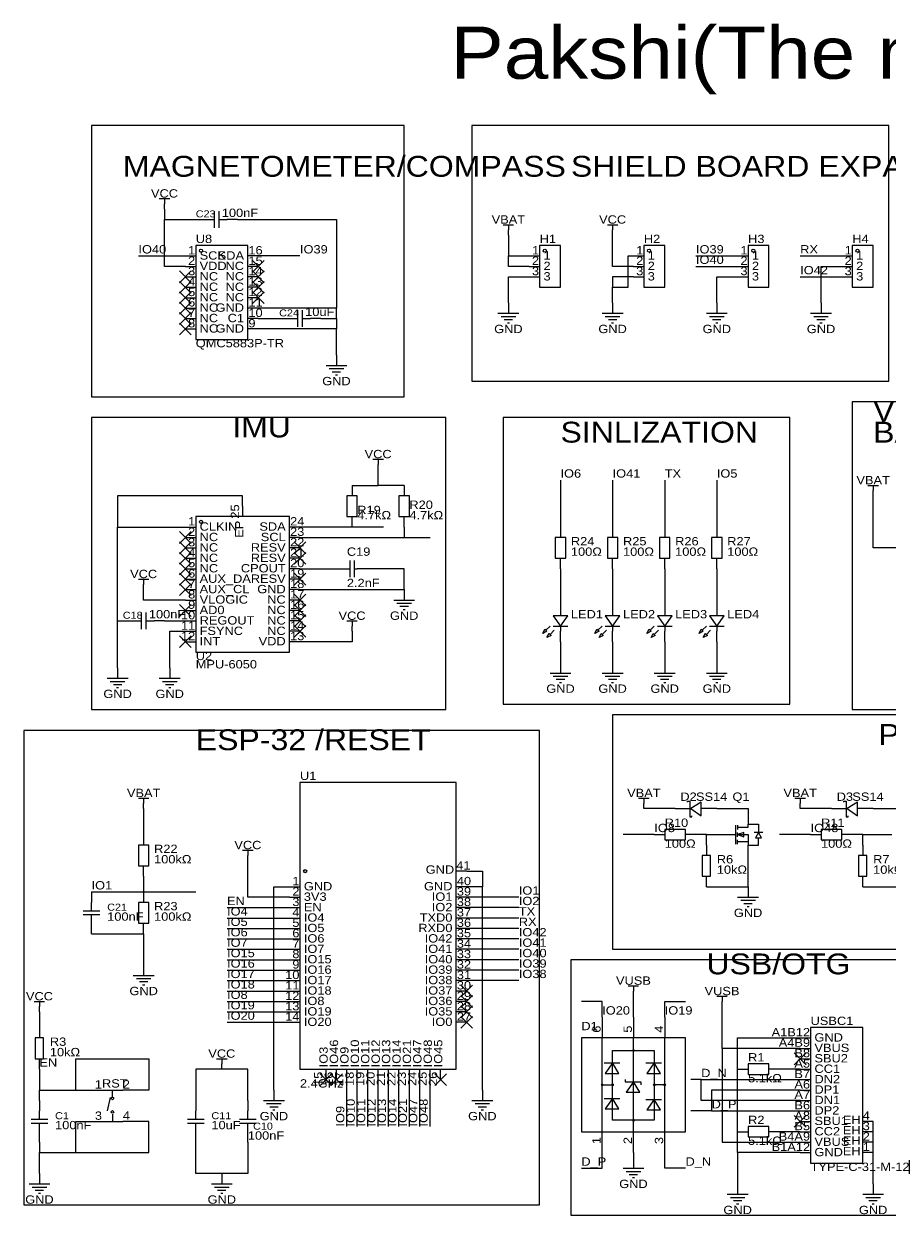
# Model space of a CAD drawing. Header units: millimetres. Extents: x 9 to 435, y 3 to 293.
# Drawn here: x 8.9 to 220.1, y 2.5 to 292.8 of the extents above; entities that cross this region are included whole.
import ezdxf
from ezdxf.enums import TextEntityAlignment as Align

# ---------------------------------------------------------------- set-up
doc = ezdxf.new("R2010")
doc.units = ezdxf.units.MM
doc.header["$MEASUREMENT"] = 0
doc.styles.get("Standard").update_dxf_attribs({"font": 'arial.ttf'})

msp = doc.modelspace()

# ---------------------------------------------------------------- linework, layer by layer
at = {"color": 1, "true_color": 0x000000}
for points in [[(25.4, 267.97), (25.4, 201.93), (101.6, 201.93), (101.6, 267.97)], [(118.11, 267.97), (118.11, 205.74), (219.71, 205.74), (219.71, 267.97)], [(210.82, 200.66), (210.82, 125.73), (300.99, 125.73), (300.99, 200.66)], [(25.4, 196.85), (25.4, 125.73), (111.76, 125.73), (111.76, 196.85)], [(125.73, 196.85), (125.73, 127), (195.58, 127), (195.58, 196.85)], [(152.4, 124.46), (152.4, 67.31), (313.69, 67.31), (313.69, 124.46)], [(8.89, 120.65), (8.89, 5.08), (134.62, 5.08), (134.62, 120.65)], [(142.24, 64.77), (142.24, 2.54), (224.79, 2.54), (224.79, 64.77)]]:
    msp.add_lwpolyline(points, close=True, dxfattribs=at)
at = {"color": 1, "true_color": 0xa00000}
for points in [[(41.91, 250.19), (44.45, 250.19)], [(43.18, 250.19), (43.18, 248.92)], [(55.37, 243.08), (55.37, 247.14)], [(56.39, 247.14), (56.39, 243.08)], [(53.34, 245.11), (55.37, 245.11)], [(56.39, 245.11), (58.42, 245.11)], [(125.73, 243.84), (128.27, 243.84)], [(127, 243.84), (127, 242.57)], [(151.13, 243.84), (153.67, 243.84)], [(152.4, 243.84), (152.4, 242.57)], [(73.66, 220.98), (75.69, 220.98)], [(75.69, 218.95), (75.69, 223.01)], [(76.71, 223.01), (76.71, 218.95)], [(76.71, 220.98), (78.74, 220.98)], [(124.46, 222.25), (129.54, 222.25)], [(125.22, 221.49), (128.78, 221.49)], [(125.98, 220.73), (128.02, 220.73)], [(149.86, 222.25), (154.94, 222.25)], [(150.62, 221.49), (154.18, 221.49)], [(151.38, 220.73), (153.42, 220.73)], [(175.26, 222.25), (180.34, 222.25)], [(176.02, 221.49), (179.58, 221.49)], [(176.78, 220.73), (178.82, 220.73)], [(200.66, 222.25), (205.74, 222.25)], [(201.42, 221.49), (204.98, 221.49)], [(202.18, 220.73), (204.22, 220.73)], [(126.75, 219.96), (127.25, 219.96)], [(152.15, 219.96), (152.65, 219.96)], [(177.55, 219.96), (178.05, 219.96)], [(202.95, 219.96), (203.45, 219.96)], [(82.55, 209.55), (87.63, 209.55)], [(83.31, 208.79), (86.87, 208.79)], [(84.07, 208.03), (86.11, 208.03)], [(84.84, 207.26), (85.34, 207.26)], [(93.98, 186.69), (96.52, 186.69)], [(95.25, 186.69), (95.25, 185.42)], [(214.63, 180.34), (217.17, 180.34)], [(215.9, 180.34), (215.9, 179.07)], [(87.63, 160.02), (88.39, 160.02)], [(88.39, 162.05), (88.39, 157.99)], [(89.41, 162.05), (89.41, 157.99)], [(89.41, 160.02), (90.17, 160.02)], [(36.83, 157.48), (39.37, 157.48)], [(38.1, 157.48), (38.1, 156.21)], [(99.06, 152.4), (104.14, 152.4)], [(99.82, 151.64), (103.38, 151.64)], [(37.59, 145.29), (37.59, 149.35)], [(38.61, 149.35), (38.61, 145.29)], [(100.58, 150.88), (102.62, 150.88)], [(101.35, 150.11), (101.85, 150.11)], [(139.7, 149.86), (139.7, 148.59)], [(152.4, 149.86), (152.4, 148.59)], [(165.1, 149.86), (165.1, 148.59)], [(177.8, 149.86), (177.8, 148.59)], [(35.56, 147.32), (37.59, 147.32)], [(38.61, 147.32), (40.64, 147.32)], [(87.63, 147.32), (90.17, 147.32)], [(88.9, 147.32), (88.9, 146.05)], [(137.16, 146.05), (136.14, 145.03)], [(137.92, 146.05), (141.48, 146.05)], [(139.7, 146.05), (139.7, 144.78)], [(149.86, 146.05), (148.84, 145.03)], [(150.62, 146.05), (154.18, 146.05)], [(152.4, 146.05), (152.4, 144.78)], [(162.56, 146.05), (161.54, 145.03)], [(163.32, 146.05), (166.88, 146.05)], [(165.1, 146.05), (165.1, 144.78)], [(175.26, 146.05), (174.24, 145.03)], [(176.02, 146.05), (179.58, 146.05)], [(177.8, 146.05), (177.8, 144.78)], [(138.18, 145.03), (137.16, 144.02)], [(150.88, 145.03), (149.86, 144.02)], [(163.58, 145.03), (162.56, 144.02)], [(176.28, 145.03), (175.26, 144.02)], [(137.16, 134.62), (142.24, 134.62)], [(137.92, 133.86), (141.48, 133.86)], [(149.86, 134.62), (154.94, 134.62)], [(150.62, 133.86), (154.18, 133.86)], [(162.56, 134.62), (167.64, 134.62)], [(163.32, 133.86), (166.88, 133.86)], [(175.26, 134.62), (180.34, 134.62)], [(176.02, 133.86), (179.58, 133.86)], [(29.21, 133.35), (34.29, 133.35)], [(29.97, 132.59), (33.53, 132.59)], [(30.73, 131.83), (32.77, 131.83)], [(31.5, 131.06), (32, 131.06)], [(41.91, 133.35), (46.99, 133.35)], [(42.67, 132.59), (46.23, 132.59)], [(43.43, 131.83), (45.47, 131.83)], [(44.2, 131.06), (44.7, 131.06)], [(138.68, 133.1), (140.72, 133.1)], [(139.45, 132.33), (139.95, 132.33)], [(151.38, 133.1), (153.42, 133.1)], [(152.15, 132.33), (152.65, 132.33)], [(164.08, 133.1), (166.12, 133.1)], [(164.85, 132.33), (165.35, 132.33)], [(176.78, 133.1), (178.82, 133.1)], [(177.55, 132.33), (178.05, 132.33)], [(36.83, 104.14), (39.37, 104.14)], [(38.1, 104.14), (38.1, 102.87)], [(158.75, 104.14), (161.29, 104.14)], [(160.02, 104.14), (160.02, 102.87)], [(170.69, 103.12), (170.69, 103.38), (171.2, 103.38), (171.2, 99.57), (171.7, 99.57), (171.7, 99.82)], [(196.85, 104.14), (199.39, 104.14)], [(198.12, 104.14), (198.12, 102.87)], [(208.79, 103.12), (208.79, 103.38), (209.3, 103.38), (209.3, 99.57), (209.8, 99.57), (209.8, 99.82)], [(182.37, 97.54), (182.37, 92.96)], [(182.88, 97.03), (185.42, 97.03), (185.42, 97.79), (187.96, 97.79), (187.96, 95.76)], [(182.88, 97.54), (182.88, 96.52)], [(180.34, 95.25), (182.37, 95.25)], [(182.88, 94.74), (182.88, 95.76)], [(182.88, 95.25), (185.42, 95.25), (185.42, 92.71), (187.96, 92.71), (187.96, 94.49)], [(182.88, 92.96), (182.88, 93.98)], [(185.42, 93.47), (182.88, 93.47)], [(188.98, 95.76), (188.47, 95.76), (187.45, 95.76), (186.94, 95.76)], [(218.44, 95.25), (220.47, 95.25)], [(62.23, 91.44), (64.77, 91.44)], [(63.5, 91.44), (63.5, 90.17)], [(25.4, 76.71), (25.4, 78.74)], [(182.88, 80.01), (187.96, 80.01)], [(183.64, 79.25), (187.2, 79.25)], [(184.4, 78.49), (186.44, 78.49)], [(23.37, 76.71), (27.43, 76.71)], [(27.43, 75.69), (23.37, 75.69)], [(25.4, 73.66), (25.4, 75.69)], [(185.17, 77.72), (185.67, 77.72)], [(35.56, 60.96), (40.64, 60.96)], [(36.32, 60.2), (39.88, 60.2)], [(37.08, 59.44), (39.12, 59.44)], [(37.85, 58.67), (38.35, 58.67)], [(156.21, 58.42), (158.75, 58.42)], [(157.48, 58.42), (157.48, 57.15)], [(177.8, 55.88), (180.34, 55.88)], [(179.07, 55.88), (179.07, 54.61)], [(11.43, 54.61), (13.97, 54.61)], [(12.7, 54.61), (12.7, 53.34)], [(149.86, 22.86), (149.86, 45.72)], [(157.48, 22.86), (157.48, 45.72)], [(165.1, 22.86), (165.1, 45.72)], [(55.88, 40.64), (58.42, 40.64)], [(57.15, 40.64), (57.15, 39.37)], [(150.37, 39.62), (154.18, 39.62)], [(160.53, 39.62), (164.34, 39.62)], [(155.45, 35.56), (155.45, 35.05), (159.26, 35.05), (159.26, 34.29)], [(27.94, 33.02), (33.02, 33.02)], [(30.48, 31.24), (30.48, 33.02)], [(149.86, 34.29), (152.4, 34.29)], [(165.1, 34.29), (162.56, 34.29)], [(29.97, 31.24), (29.21, 27.94)], [(67.31, 30.48), (72.39, 30.48)], [(68.07, 29.72), (71.63, 29.72)], [(118.11, 30.48), (123.19, 30.48)], [(118.87, 29.72), (122.43, 29.72)], [(150.37, 30.99), (154.18, 30.99)], [(160.53, 30.73), (164.34, 30.73)], [(12.7, 25.91), (12.7, 27.94)], [(30.48, 27.18), (30.48, 25.4)], [(50.8, 25.91), (50.8, 27.94)], [(63.5, 25.91), (63.5, 27.94)], [(68.83, 28.96), (70.87, 28.96)], [(69.6, 28.19), (70.1, 28.19)], [(119.63, 28.96), (121.67, 28.96)], [(120.4, 28.19), (120.9, 28.19)], [(10.67, 25.91), (14.73, 25.91)], [(14.73, 24.89), (10.67, 24.89)], [(12.7, 22.86), (12.7, 24.89)], [(27.94, 25.4), (33.02, 25.4)], [(48.77, 25.91), (52.83, 25.91)], [(52.83, 24.89), (48.77, 24.89)], [(50.8, 22.86), (50.8, 24.89)], [(61.47, 25.91), (65.53, 25.91)], [(65.53, 24.89), (61.47, 24.89)], [(63.5, 22.86), (63.5, 24.89)], [(154.94, 13.97), (160.02, 13.97)], [(155.7, 13.21), (159.26, 13.21)], [(156.46, 12.45), (158.5, 12.45)], [(157.23, 11.68), (157.73, 11.68)], [(10.16, 10.16), (15.24, 10.16)], [(10.92, 9.4), (14.48, 9.4)], [(54.61, 10.16), (59.69, 10.16)], [(55.37, 9.4), (58.93, 9.4)], [(11.68, 8.64), (13.72, 8.64)], [(12.45, 7.87), (12.95, 7.87)], [(56.13, 8.64), (58.17, 8.64)], [(56.9, 7.87), (57.4, 7.87)], [(180.34, 7.62), (185.42, 7.62)], [(181.1, 6.86), (184.66, 6.86)], [(181.86, 6.1), (183.9, 6.1)], [(213.36, 7.62), (218.44, 7.62)], [(214.12, 6.86), (217.68, 6.86)], [(214.88, 6.1), (216.92, 6.1)], [(182.63, 5.33), (183.13, 5.33)], [(215.65, 5.33), (216.15, 5.33)]]:
    msp.add_lwpolyline(points, dxfattribs=at)
at = {"color": 1, "true_color": 0x880000}
for points in [[(43.18, 247.65), (43.18, 248.92)], [(50.8, 245.11), (53.34, 245.11)], [(60.96, 245.11), (58.42, 245.11)], [(127, 241.3), (127, 242.57)], [(152.4, 241.3), (152.4, 242.57)], [(48.26, 236.22), (50.8, 236.22)], [(66.04, 236.22), (63.5, 236.22)], [(132.08, 236.22), (134.62, 236.22)], [(157.48, 236.22), (160.02, 236.22)], [(182.88, 236.22), (185.42, 236.22)], [(208.28, 236.22), (210.82, 236.22)], [(48.26, 233.68), (50.8, 233.68)], [(66.04, 233.68), (63.5, 233.68)], [(132.08, 233.68), (134.62, 233.68)], [(157.48, 233.68), (160.02, 233.68)], [(182.88, 233.68), (185.42, 233.68)], [(208.28, 233.68), (210.82, 233.68)], [(48.26, 231.14), (50.8, 231.14)], [(66.04, 231.14), (63.5, 231.14)], [(132.08, 231.14), (134.62, 231.14)], [(157.48, 231.14), (160.02, 231.14)], [(182.88, 231.14), (185.42, 231.14)], [(208.28, 231.14), (210.82, 231.14)], [(48.26, 228.6), (50.8, 228.6)], [(66.04, 228.6), (63.5, 228.6)], [(48.26, 226.06), (50.8, 226.06)], [(48.26, 223.52), (50.8, 223.52)], [(66.04, 226.06), (63.5, 226.06)], [(66.04, 223.52), (63.5, 223.52)], [(127, 224.79), (127, 222.25)], [(152.4, 224.79), (152.4, 222.25)], [(177.8, 224.79), (177.8, 222.25)], [(203.2, 224.79), (203.2, 222.25)], [(48.26, 220.98), (50.8, 220.98)], [(66.04, 220.98), (63.5, 220.98)], [(71.12, 220.98), (73.66, 220.98)], [(81.28, 220.98), (78.74, 220.98)], [(48.26, 218.44), (50.8, 218.44)], [(66.04, 218.44), (63.5, 218.44)], [(85.09, 212.09), (85.09, 209.55)], [(95.25, 184.15), (95.25, 185.42)], [(88.9, 180.34), (88.9, 177.8)], [(101.6, 180.34), (101.6, 177.8)], [(215.9, 177.8), (215.9, 179.07)], [(62.23, 175.26), (62.23, 172.72)], [(88.9, 170.18), (88.9, 172.72)], [(101.6, 170.18), (101.6, 172.72)], [(48.26, 170.18), (50.8, 170.18)], [(76.2, 170.18), (73.66, 170.18)], [(139.7, 170.18), (139.7, 167.64)], [(152.4, 170.18), (152.4, 167.64)], [(165.1, 170.18), (165.1, 167.64)], [(177.8, 170.18), (177.8, 167.64)], [(48.26, 167.64), (50.8, 167.64)], [(76.2, 167.64), (73.66, 167.64)], [(48.26, 165.1), (50.8, 165.1)], [(48.26, 162.56), (50.8, 162.56)], [(76.2, 165.1), (73.66, 165.1)], [(76.2, 162.56), (73.66, 162.56)], [(139.7, 160.02), (139.7, 162.56)], [(152.4, 160.02), (152.4, 162.56)], [(165.1, 160.02), (165.1, 162.56)], [(177.8, 160.02), (177.8, 162.56)], [(48.26, 160.02), (50.8, 160.02)], [(76.2, 160.02), (73.66, 160.02)], [(85.09, 160.02), (87.63, 160.02)], [(92.71, 160.02), (90.17, 160.02)], [(48.26, 157.48), (50.8, 157.48)], [(76.2, 157.48), (73.66, 157.48)], [(38.1, 154.94), (38.1, 156.21)], [(48.26, 154.94), (50.8, 154.94)], [(76.2, 154.94), (73.66, 154.94)], [(101.6, 154.94), (101.6, 152.4)], [(48.26, 152.4), (50.8, 152.4)], [(76.2, 152.4), (73.66, 152.4)], [(139.7, 152.4), (139.7, 149.86)], [(152.4, 152.4), (152.4, 149.86)], [(165.1, 152.4), (165.1, 149.86)], [(177.8, 152.4), (177.8, 149.86)], [(48.26, 149.86), (50.8, 149.86)], [(76.2, 149.86), (73.66, 149.86)], [(33.02, 147.32), (35.56, 147.32)], [(43.18, 147.32), (40.64, 147.32)], [(48.26, 147.32), (50.8, 147.32)], [(76.2, 147.32), (73.66, 147.32)], [(88.9, 144.78), (88.9, 146.05)], [(48.26, 144.78), (50.8, 144.78)], [(48.26, 142.24), (50.8, 142.24)], [(76.2, 144.78), (73.66, 144.78)], [(76.2, 142.24), (73.66, 142.24)], [(139.7, 142.24), (139.7, 144.78)], [(152.4, 142.24), (152.4, 144.78)], [(165.1, 142.24), (165.1, 144.78)], [(177.8, 142.24), (177.8, 144.78)], [(139.7, 137.16), (139.7, 134.62)], [(152.4, 137.16), (152.4, 134.62)], [(165.1, 137.16), (165.1, 134.62)], [(177.8, 137.16), (177.8, 134.62)], [(31.75, 135.89), (31.75, 133.35)], [(44.45, 135.89), (44.45, 133.35)], [(38.1, 101.6), (38.1, 102.87)], [(160.02, 101.6), (160.02, 102.87)], [(167.64, 101.6), (171.45, 101.6)], [(177.8, 101.6), (173.99, 101.6)], [(198.12, 101.6), (198.12, 102.87)], [(205.74, 101.6), (209.55, 101.6)], [(215.9, 101.6), (212.09, 101.6)], [(185.42, 100.33), (185.42, 97.79)], [(38.1, 95.25), (38.1, 92.71)], [(162.56, 95.25), (165.1, 95.25)], [(172.72, 95.25), (170.18, 95.25)], [(177.8, 95.25), (180.34, 95.25)], [(200.66, 95.25), (203.2, 95.25)], [(210.82, 95.25), (208.28, 95.25)], [(215.9, 95.25), (218.44, 95.25)], [(63.5, 88.9), (63.5, 90.17)], [(175.26, 92.71), (175.26, 90.17)], [(185.42, 90.17), (185.42, 92.71)], [(213.36, 92.71), (213.36, 90.17)], [(38.1, 85.09), (38.1, 87.63)], [(116.84, 86.36), (114.3, 86.36)], [(175.26, 82.55), (175.26, 85.09)], [(213.36, 82.55), (213.36, 85.09)], [(25.4, 81.28), (25.4, 78.74)], [(38.1, 81.28), (38.1, 78.74)], [(73.66, 82.55), (76.2, 82.55)], [(116.84, 82.55), (114.3, 82.55)], [(185.42, 82.55), (185.42, 80.01)], [(73.66, 80.01), (76.2, 80.01)], [(116.84, 80.01), (114.3, 80.01)], [(73.66, 77.47), (76.2, 77.47)], [(116.84, 77.47), (114.3, 77.47)], [(25.4, 71.12), (25.4, 73.66)], [(38.1, 71.12), (38.1, 73.66)], [(73.66, 74.93), (76.2, 74.93)], [(116.84, 74.93), (114.3, 74.93)], [(73.66, 72.39), (76.2, 72.39)], [(73.66, 69.85), (76.2, 69.85)], [(116.84, 72.39), (114.3, 72.39)], [(116.84, 69.85), (114.3, 69.85)], [(73.66, 67.31), (76.2, 67.31)], [(116.84, 67.31), (114.3, 67.31)], [(73.66, 64.77), (76.2, 64.77)], [(116.84, 64.77), (114.3, 64.77)], [(38.1, 63.5), (38.1, 60.96)], [(73.66, 62.23), (76.2, 62.23)], [(116.84, 62.23), (114.3, 62.23)], [(73.66, 59.69), (76.2, 59.69)], [(116.84, 59.69), (114.3, 59.69)], [(73.66, 57.15), (76.2, 57.15)], [(116.84, 57.15), (114.3, 57.15)], [(157.48, 55.88), (157.48, 57.15)], [(12.7, 52.07), (12.7, 53.34)], [(73.66, 54.61), (76.2, 54.61)], [(116.84, 54.61), (114.3, 54.61)], [(179.07, 53.34), (179.07, 54.61)], [(73.66, 52.07), (76.2, 52.07)], [(73.66, 49.53), (76.2, 49.53)], [(116.84, 52.07), (114.3, 52.07)], [(116.84, 49.53), (114.3, 49.53)], [(149.86, 50.8), (149.86, 45.72)], [(157.48, 50.8), (157.48, 45.72)], [(165.1, 50.8), (165.1, 45.72)], [(12.7, 48.26), (12.7, 45.72)], [(198.12, 45.72), (200.66, 45.72)], [(12.7, 38.1), (12.7, 40.64)], [(198.12, 43.18), (200.66, 43.18)], [(198.12, 40.64), (200.66, 40.64)], [(57.15, 38.1), (57.15, 39.37)], [(82.55, 35.56), (82.55, 38.1)], [(85.09, 35.56), (85.09, 38.1)], [(87.63, 35.56), (87.63, 38.1)], [(90.17, 35.56), (90.17, 38.1)], [(92.71, 35.56), (92.71, 38.1)], [(95.25, 35.56), (95.25, 38.1)], [(97.79, 35.56), (97.79, 38.1)], [(100.33, 35.56), (100.33, 38.1)], [(102.87, 35.56), (102.87, 38.1)], [(105.41, 35.56), (105.41, 38.1)], [(107.95, 35.56), (107.95, 38.1)], [(110.49, 35.56), (110.49, 38.1)], [(182.88, 38.1), (185.42, 38.1)], [(193.04, 38.1), (190.5, 38.1)], [(198.12, 38.1), (200.66, 38.1)], [(198.12, 35.56), (200.66, 35.56)], [(25.4, 33.02), (27.94, 33.02)], [(35.56, 33.02), (33.02, 33.02)], [(69.85, 33.02), (69.85, 30.48)], [(120.65, 33.02), (120.65, 30.48)], [(198.12, 33.02), (200.66, 33.02)], [(12.7, 30.48), (12.7, 27.94)], [(50.8, 30.48), (50.8, 27.94)], [(63.5, 30.48), (63.5, 27.94)], [(198.12, 30.48), (200.66, 30.48)], [(198.12, 27.94), (200.66, 27.94)], [(25.4, 25.4), (27.94, 25.4)], [(35.56, 25.4), (33.02, 25.4)], [(198.12, 25.4), (200.66, 25.4)], [(215.9, 25.4), (213.36, 25.4)], [(12.7, 20.32), (12.7, 22.86)], [(50.8, 20.32), (50.8, 22.86)], [(63.5, 20.32), (63.5, 22.86)], [(149.86, 17.78), (149.86, 22.86)], [(157.48, 17.78), (157.48, 22.86)], [(165.1, 17.78), (165.1, 22.86)], [(182.88, 22.86), (185.42, 22.86)], [(193.04, 22.86), (190.5, 22.86)], [(198.12, 22.86), (200.66, 22.86)], [(198.12, 20.32), (200.66, 20.32)], [(215.9, 22.86), (213.36, 22.86)], [(215.9, 20.32), (213.36, 20.32)], [(198.12, 17.78), (200.66, 17.78)], [(215.9, 17.78), (213.36, 17.78)], [(157.48, 16.51), (157.48, 13.97)], [(12.7, 12.7), (12.7, 10.16)], [(57.15, 12.7), (57.15, 10.16)], [(182.88, 10.16), (182.88, 7.62)], [(215.9, 10.16), (215.9, 7.62)]]:
    msp.add_lwpolyline(points, dxfattribs=at)
at = {"color": 1, "true_color": 0x008800}
for points in [[(43.18, 247.65), (43.18, 245.11)], [(48.26, 233.68), (43.18, 233.68), (43.18, 245.11), (50.8, 245.11)], [(60.96, 245.11), (85.09, 245.11), (85.09, 223.52)], [(127, 241.3), (127, 236.22)], [(157.48, 233.68), (152.4, 233.68), (152.4, 241.3)], [(36.83, 236.22), (48.26, 236.22)], [(76.2, 236.22), (66.04, 236.22)], [(132.08, 233.68), (127, 233.68), (127, 236.22), (132.08, 236.22)], [(152.4, 224.79), (152.4, 228.6), (156.21, 228.6), (156.21, 236.22), (157.48, 236.22)], [(172.72, 236.22), (182.88, 236.22)], [(198.12, 236.22), (208.28, 236.22)], [(172.72, 233.68), (182.88, 233.68)], [(203.2, 224.79), (203.2, 233.68), (208.28, 233.68)], [(127, 224.79), (127, 231.14), (132.08, 231.14)], [(157.48, 231.14), (152.4, 231.14), (152.4, 228.6)], [(177.8, 224.79), (177.8, 231.14), (182.88, 231.14)], [(198.12, 231.14), (208.28, 231.14)], [(85.09, 220.98), (85.09, 223.52), (66.04, 223.52)], [(66.04, 220.98), (71.12, 220.98)], [(81.28, 220.98), (85.09, 220.98), (85.09, 218.44)], [(85.09, 212.09), (85.09, 218.44), (66.04, 218.44)], [(88.9, 180.34), (95.25, 180.34), (95.25, 184.15)], [(101.6, 180.34), (95.25, 180.34)], [(139.7, 181.61), (139.7, 170.18)], [(152.4, 181.61), (152.4, 170.18)], [(165.1, 181.61), (165.1, 170.18)], [(177.8, 181.61), (177.8, 170.18)], [(62.23, 175.26), (62.23, 177.8), (31.75, 177.8), (31.75, 170.18)], [(223.52, 165.1), (215.9, 165.1), (215.9, 177.8)], [(31.75, 147.32), (31.75, 170.18), (48.26, 170.18)], [(96.52, 170.18), (88.9, 170.18), (76.2, 170.18)], [(101.6, 170.18), (101.6, 167.64), (107.95, 167.64)], [(76.2, 167.64), (101.6, 167.64)], [(76.2, 160.02), (85.09, 160.02)], [(76.2, 154.94), (101.6, 154.94), (101.6, 160.02), (92.71, 160.02)], [(139.7, 160.02), (139.7, 152.4)], [(152.4, 160.02), (152.4, 152.4)], [(165.1, 160.02), (165.1, 152.4)], [(177.8, 160.02), (177.8, 152.4)], [(48.26, 152.4), (38.1, 152.4), (38.1, 154.94)], [(31.75, 135.89), (31.75, 147.32), (33.02, 147.32)], [(43.18, 147.32), (48.26, 147.32)], [(44.45, 135.89), (44.45, 144.78), (48.26, 144.78)], [(88.9, 144.78), (88.9, 142.24), (76.2, 142.24)], [(139.7, 142.24), (139.7, 137.16)], [(152.4, 142.24), (152.4, 137.16)], [(165.1, 142.24), (165.1, 137.16)], [(177.8, 142.24), (177.8, 137.16)], [(38.1, 101.6), (38.1, 95.25)], [(167.64, 101.6), (160.02, 101.6)], [(177.8, 101.6), (185.42, 101.6), (185.42, 100.33)], [(205.74, 101.6), (198.12, 101.6)], [(215.9, 101.6), (223.52, 101.6), (223.52, 100.33)], [(162.56, 95.25), (154.94, 95.25)], [(175.26, 92.71), (175.26, 95.25), (172.72, 95.25)], [(175.26, 95.25), (177.8, 95.25)], [(200.66, 95.25), (193.04, 95.25)], [(213.36, 95.25), (210.82, 95.25)], [(213.36, 92.71), (213.36, 95.25), (215.9, 95.25)], [(175.26, 82.55), (185.42, 82.55), (185.42, 90.17)], [(213.36, 82.55), (223.52, 82.55), (223.52, 90.17)], [(73.66, 80.01), (63.5, 80.01), (63.5, 88.9)], [(38.1, 85.09), (38.1, 81.28)], [(116.84, 86.36), (120.65, 86.36), (120.65, 82.55)], [(25.4, 81.28), (38.1, 81.28), (50.8, 81.28)], [(69.85, 33.02), (69.85, 82.55), (73.66, 82.55)], [(120.65, 33.02), (120.65, 82.55), (116.84, 82.55)], [(129.54, 80.01), (116.84, 80.01)], [(58.42, 77.47), (73.66, 77.47)], [(129.54, 77.47), (116.84, 77.47)], [(58.42, 74.93), (73.66, 74.93)], [(129.54, 74.93), (116.84, 74.93)], [(25.4, 71.12), (38.1, 71.12), (38.1, 63.5)], [(58.42, 72.39), (73.66, 72.39)], [(58.42, 69.85), (73.66, 69.85)], [(129.54, 72.39), (116.84, 72.39)], [(129.54, 69.85), (116.84, 69.85)], [(58.42, 67.31), (73.66, 67.31)], [(129.54, 67.31), (116.84, 67.31)], [(58.42, 64.77), (73.66, 64.77)], [(129.54, 64.77), (116.84, 64.77)], [(58.42, 62.23), (73.66, 62.23)], [(129.54, 62.23), (116.84, 62.23)], [(58.42, 59.69), (73.66, 59.69)], [(129.54, 59.69), (116.84, 59.69)], [(58.42, 57.15), (73.66, 57.15)], [(157.48, 50.8), (157.48, 55.88)], [(58.42, 54.61), (73.66, 54.61)], [(149.86, 50.8), (149.86, 54.61), (144.78, 54.61)], [(165.1, 50.8), (165.1, 54.61), (170.18, 54.61)], [(179.07, 43.18), (179.07, 53.34)], [(12.7, 52.07), (12.7, 48.26)], [(58.42, 52.07), (73.66, 52.07)], [(58.42, 49.53), (73.66, 49.53)], [(182.88, 17.78), (182.88, 22.86), (182.88, 38.1), (182.88, 45.72), (198.12, 45.72)], [(12.7, 38.1), (12.7, 33.02), (21.59, 33.02), (21.59, 40.64), (39.37, 40.64), (39.37, 33.02), (35.56, 33.02)], [(198.12, 43.18), (179.07, 43.18), (179.07, 20.32), (198.12, 20.32)], [(63.5, 30.48), (63.5, 38.1), (57.15, 38.1), (50.8, 38.1), (50.8, 30.48)], [(198.12, 38.1), (193.04, 38.1)], [(87.63, 24.13), (87.63, 35.56)], [(90.17, 24.13), (90.17, 35.56)], [(92.71, 24.13), (92.71, 35.56)], [(95.25, 24.13), (95.25, 35.56)], [(97.79, 24.13), (97.79, 35.56)], [(100.33, 24.13), (100.33, 35.56)], [(102.87, 24.13), (102.87, 35.56)], [(105.41, 24.13), (105.41, 35.56)], [(107.95, 24.13), (107.95, 35.56)], [(173.99, 35.56), (171.45, 35.56)], [(198.12, 30.48), (173.99, 30.48), (173.99, 35.56), (198.12, 35.56)], [(12.7, 30.48), (12.7, 33.02)], [(21.59, 33.02), (25.4, 33.02)], [(198.12, 33.02), (176.53, 33.02), (176.53, 27.94), (198.12, 27.94)], [(176.53, 27.94), (171.45, 27.94)], [(12.7, 20.32), (12.7, 17.78), (21.59, 17.78), (39.37, 17.78), (39.37, 25.4), (35.56, 25.4)], [(21.59, 17.78), (21.59, 25.4), (25.4, 25.4)], [(215.9, 10.16), (215.9, 17.78), (215.9, 20.32), (215.9, 22.86), (215.9, 25.4)], [(63.5, 20.32), (63.5, 12.7), (57.15, 12.7), (50.8, 12.7), (50.8, 20.32)], [(198.12, 22.86), (193.04, 22.86)], [(12.7, 12.7), (12.7, 17.78)], [(144.78, 13.97), (149.86, 13.97), (149.86, 17.78)], [(157.48, 17.78), (157.48, 16.51)], [(170.18, 13.97), (165.1, 13.97), (165.1, 17.78)], [(198.12, 17.78), (182.88, 17.78), (182.88, 10.16)]]:
    msp.add_lwpolyline(points, dxfattribs=at)
at = {"color": 1, "true_color": 0xa00000}
for points in [[(50.8, 238.76), (50.8, 215.9), (63.5, 215.9), (63.5, 238.76)], [(134.62, 238.76), (134.62, 228.6), (139.7, 228.6), (139.7, 238.76)], [(160.02, 238.76), (160.02, 228.6), (165.1, 228.6), (165.1, 238.76)], [(185.42, 238.76), (185.42, 228.6), (190.5, 228.6), (190.5, 238.76)], [(210.82, 238.76), (210.82, 228.6), (215.9, 228.6), (215.9, 238.76)], [(87.63, 172.72), (90.17, 172.72), (90.17, 177.8), (87.63, 177.8)], [(100.33, 172.72), (102.87, 172.72), (102.87, 177.8), (100.33, 177.8)], [(50.8, 172.72), (50.8, 139.7), (73.66, 139.7), (73.66, 172.72)], [(138.43, 162.56), (140.97, 162.56), (140.97, 167.64), (138.43, 167.64)], [(151.13, 162.56), (153.67, 162.56), (153.67, 167.64), (151.13, 167.64)], [(163.83, 162.56), (166.37, 162.56), (166.37, 167.64), (163.83, 167.64)], [(176.53, 162.56), (179.07, 162.56), (179.07, 167.64), (176.53, 167.64)], [(137.92, 148.59), (139.7, 146.05), (141.48, 148.59)], [(150.62, 148.59), (152.4, 146.05), (154.18, 148.59)], [(163.32, 148.59), (165.1, 146.05), (166.88, 148.59)], [(176.02, 148.59), (177.8, 146.05), (179.58, 148.59)], [(135.38, 144.27), (135.89, 145.29), (136.4, 144.78)], [(148.08, 144.27), (148.59, 145.29), (149.1, 144.78)], [(160.78, 144.27), (161.29, 145.29), (161.8, 144.78)], [(173.48, 144.27), (173.99, 145.29), (174.5, 144.78)], [(136.4, 143.26), (136.91, 144.27), (137.41, 143.76)], [(149.1, 143.26), (149.61, 144.27), (150.11, 143.76)], [(161.8, 143.26), (162.31, 144.27), (162.81, 143.76)], [(174.5, 143.26), (175.01, 144.27), (175.51, 143.76)], [(76.2, 107.95), (76.2, 38.1), (114.3, 38.1), (114.3, 107.95)], [(173.99, 103.12), (171.45, 101.6), (173.99, 99.82)], [(212.09, 103.12), (209.55, 101.6), (212.09, 99.82)], [(165.1, 96.52), (165.1, 93.98), (170.18, 93.98), (170.18, 96.52)], [(203.2, 96.52), (203.2, 93.98), (208.28, 93.98), (208.28, 96.52)], [(182.88, 95.25), (184.4, 94.74), (184.4, 95.76)], [(187.96, 95.76), (187.2, 94.49), (188.72, 94.49)], [(36.83, 87.63), (39.37, 87.63), (39.37, 92.71), (36.83, 92.71)], [(174.24, 85.09), (176.28, 85.09), (176.28, 90.17), (174.24, 90.17)], [(212.34, 85.09), (214.38, 85.09), (214.38, 90.17), (212.34, 90.17)], [(36.83, 73.66), (39.37, 73.66), (39.37, 78.74), (36.83, 78.74)], [(200.66, 48.26), (200.66, 15.24), (213.36, 15.24), (213.36, 48.26)], [(11.68, 40.64), (13.72, 40.64), (13.72, 45.72), (11.68, 45.72)], [(144.78, 22.86), (170.18, 22.86), (170.18, 45.72), (144.78, 45.72)], [(157.48, 25.65), (152.4, 25.65), (152.4, 42.67), (162.56, 42.67), (162.56, 25.65)], [(153.92, 37.08), (152.4, 39.62), (150.62, 37.08)], [(164.08, 37.08), (162.56, 39.62), (160.78, 37.08)], [(185.42, 39.37), (185.42, 36.83), (190.5, 36.83), (190.5, 39.37)], [(159, 32.51), (157.48, 35.05), (155.7, 32.51)], [(153.92, 28.45), (152.4, 30.99), (150.62, 28.45)], [(164.08, 28.19), (162.56, 30.73), (160.78, 28.19)], [(185.42, 24.13), (185.42, 21.59), (190.5, 21.59), (190.5, 24.13)]]:
    msp.add_lwpolyline(points, close=True, dxfattribs=at)
at = {"color": 1, "true_color": 0x33cc33}
for points in [[(67.48, 235.12), (64.6, 232.24)], [(64.6, 235.12), (67.48, 232.24)], [(49.7, 232.58), (46.82, 229.7)], [(46.82, 232.58), (49.7, 229.7)], [(67.48, 232.58), (64.6, 229.7)], [(64.6, 232.58), (67.48, 229.7)], [(49.7, 230.04), (46.82, 227.16)], [(46.82, 230.04), (49.7, 227.16)], [(67.48, 230.04), (64.6, 227.16)], [(64.6, 230.04), (67.48, 227.16)], [(49.7, 227.5), (46.82, 224.62)], [(46.82, 227.5), (49.7, 224.62)], [(67.48, 227.5), (64.6, 224.62)], [(64.6, 227.5), (67.48, 224.62)], [(49.7, 224.96), (46.82, 222.08)], [(46.82, 224.96), (49.7, 222.08)], [(49.7, 222.42), (46.82, 219.54)], [(46.82, 222.42), (49.7, 219.54)], [(49.7, 219.88), (46.82, 217)], [(46.82, 219.88), (49.7, 217)], [(49.7, 169.08), (46.82, 166.2)], [(46.82, 169.08), (49.7, 166.2)], [(49.7, 166.54), (46.82, 163.66)], [(46.82, 166.54), (49.7, 163.66)], [(77.64, 166.54), (74.76, 163.66)], [(74.76, 166.54), (77.64, 163.66)], [(49.7, 164), (46.82, 161.12)], [(46.82, 164), (49.7, 161.12)], [(77.64, 164), (74.76, 161.12)], [(74.76, 164), (77.64, 161.12)], [(49.7, 161.46), (46.82, 158.58)], [(46.82, 161.46), (49.7, 158.58)], [(49.7, 158.92), (46.82, 156.04)], [(46.82, 158.92), (49.7, 156.04)], [(77.64, 158.92), (74.76, 156.04)], [(74.76, 158.92), (77.64, 156.04)], [(49.7, 156.38), (46.82, 153.5)], [(46.82, 156.38), (49.7, 153.5)], [(77.64, 153.84), (74.76, 150.96)], [(74.76, 153.84), (77.64, 150.96)], [(49.7, 151.3), (46.82, 148.42)], [(46.82, 151.3), (49.7, 148.42)], [(77.64, 151.3), (74.76, 148.42)], [(74.76, 151.3), (77.64, 148.42)], [(77.64, 148.76), (74.76, 145.88)], [(74.76, 148.76), (77.64, 145.88)], [(77.64, 146.22), (74.76, 143.34)], [(74.76, 146.22), (77.64, 143.34)], [(49.7, 143.68), (46.82, 140.8)], [(46.82, 143.68), (49.7, 140.8)], [(118.28, 58.59), (115.4, 55.71)], [(115.4, 58.59), (118.28, 55.71)], [(118.28, 56.05), (115.4, 53.17)], [(115.4, 56.05), (118.28, 53.17)], [(118.28, 53.51), (115.4, 50.63)], [(115.4, 53.51), (118.28, 50.63)], [(118.28, 50.97), (115.4, 48.09)], [(115.4, 50.97), (118.28, 48.09)], [(199.56, 42.08), (196.68, 39.2)], [(196.68, 42.08), (199.56, 39.2)], [(83.99, 37), (81.11, 34.12)], [(81.11, 37), (83.99, 34.12)], [(86.53, 37), (83.65, 34.12)], [(83.65, 37), (86.53, 34.12)], [(111.93, 37), (109.05, 34.12)], [(109.05, 37), (111.93, 34.12)], [(199.56, 26.84), (196.68, 23.96)], [(196.68, 26.84), (199.56, 23.96)]]:
    msp.add_lwpolyline(points, dxfattribs=at)
at = {"color": 1, "lineweight": 0, "true_color": 0xa00000}
for centre in [(157.48, 42.67), (149.86, 34.29), (152.4, 34.29), (162.56, 34.29), (165.1, 34.29), (157.48, 25.65)]:
    msp.add_circle(centre, 0.254, dxfattribs=at)
at = {"true_color": 0xa00000}
for centre, major_axis in [((52.07, 237.49), (0.381, 0)), ((135.89, 237.49), (0.381, 0)), ((161.29, 237.49), (0.381, 0)), ((186.69, 237.49), (0.381, 0)), ((212.09, 237.49), (0.381, 0)), ((52.07, 171.45), (0.381, 0)), ((77.47, 86.36), (0.381, 0)), ((30.48, 30.99), (0.318, 0)), ((30.48, 27.69), (0.318, 0))]:
    msp.add_ellipse(centre, major_axis=major_axis, ratio=1, dxfattribs=at)

# ---------------------------------------------------------------- texts
at = {"color": 1, "true_color": 0x000000, "width": 1.1}
msp.add_text('Pakshi(The mini dron)', height=12.7, dxfattribs=at).set_placement((208.28, 292.1), align=Align.TOP_CENTER)
for s, height, p in [('MAGNETOMETER/COMPASS', 5.08, (33.02, 254)), ('SHIELD BOARD EXPANSION', 5.08, (142.24, 254)), ('16', 2.032, (63.63, 235.99)), ('SCK', 2.032, (51.74, 234.72)), ('15', 2.032, (63.63, 233.45)), ('1', 2.03, (135.56, 234.72)), ('1', 2.03, (160.96, 234.72)), ('1', 2.03, (186.36, 234.72)), ('1', 2.03, (211.76, 234.72)), ('VDD', 2.032, (51.74, 232.18)), ('NC', 2.032, (51.74, 229.64)), ('14', 2.032, (63.63, 230.91)), ('3', 2.03, (135.56, 229.64)), ('2', 2.03, (135.56, 232.18)), ('3', 2.03, (160.96, 229.64)), ('2', 2.03, (160.96, 232.18)), ('3', 2.03, (186.36, 229.64)), ('2', 2.03, (186.36, 232.18)), ('3', 2.03, (211.76, 229.64)), ('2', 2.03, (211.76, 232.18)), ('NC', 2.032, (51.74, 227.1)), ('13', 2.032, (63.63, 228.37)), ('NC', 2.032, (51.74, 224.56)), ('12', 2.032, (63.63, 225.83)), ('NC', 2.032, (51.74, 222.02)), ('11', 2.032, (63.63, 223.29)), ('NC', 2.032, (51.74, 219.48)), ('9', 2.03, (63.63, 218.21)), ('10', 2.032, (63.63, 220.75)), ('NC', 2.032, (51.74, 216.94)), ('VOLTAGE SOURCE SELECTION +', 5.08, (215.9, 194.31)), ('IMU', 5.08, (59.69, 190.5)), ('SINLIZATION', 5.08, (139.7, 189.23)), ('BATTERY INVERSION PROTECTION', 5.08, (215.9, 189.23)), ('CLKIN', 2.032, (51.74, 168.68)), ('24', 2.032, (73.79, 169.95)), ('NC', 2.032, (51.74, 166.14)), ('23', 2.032, (73.79, 167.41)), ('NC', 2.032, (51.74, 163.6)), ('22', 2.032, (73.79, 164.87)), ('NC', 2.032, (51.74, 161.06)), ('21', 2.032, (73.79, 162.33)), ('NC', 2.032, (51.74, 158.52)), ('20', 2.032, (73.79, 159.79)), ('19', 2.032, (73.79, 157.25)), ('AUX_DA', 2.032, (51.74, 155.98)), ('18', 2.032, (73.79, 154.71)), ('AUX_CL', 2.032, (51.74, 153.44)), ('17', 2.032, (73.79, 152.17)), ('VLOGIC', 2.032, (51.74, 150.9)), ('AD0', 2.032, (51.74, 148.36)), ('16', 2.032, (73.79, 149.63)), ('REGOUT', 2.032, (51.74, 145.82)), ('15', 2.032, (73.79, 147.09)), ('FSYNC', 2.032, (51.74, 143.28)), ('14', 2.032, (73.79, 144.55)), ('INT', 2.032, (51.74, 140.74)), ('13', 2.032, (73.79, 142.01)), ('PWM', 5.08, (217.17, 115.57)), ('ESP-32 /RESET', 5.08, (50.8, 114.3)), ('41', 2.032, (114.3, 86.13)), ('40', 2.032, (114.43, 82.32)), ('GND', 2.032, (77.14, 81.05)), ('39', 2.032, (114.43, 79.78)), ('3V3', 2.032, (77.14, 78.51)), ('EN', 2.032, (77.14, 75.97)), ('38', 2.032, (114.43, 77.24)), ('IO4', 2.032, (77.14, 73.43)), ('37', 2.032, (114.43, 74.7)), ('IO5', 2.032, (77.14, 70.89)), ('36', 2.032, (114.43, 72.16)), ('IO6', 2.032, (77.14, 68.35)), ('35', 2.032, (114.43, 69.62)), ('34', 2.032, (114.43, 67.08)), ('IO7', 2.032, (77.14, 65.81)), ('33', 2.032, (114.43, 64.54)), ('IO15', 2.032, (77.14, 63.27)), ('32', 2.032, (114.43, 62)), ('USB/OTG', 5.08, (175.26, 59.69)), ('IO16', 2.032, (77.14, 60.73)), ('31', 2.032, (114.43, 59.46)), ('IO17', 2.032, (77.14, 58.19)), ('IO18', 2.032, (77.14, 55.65)), ('30', 2.032, (114.43, 56.92)), ('IO8', 2.032, (77.14, 53.11)), ('29', 2.032, (114.43, 54.38)), ('IO19', 2.032, (77.14, 50.57)), ('28', 2.032, (114.43, 51.84)), ('IO20', 2.032, (77.14, 48.03)), ('27', 2.032, (114.43, 49.3)), ('GND', 2.032, (201.6, 44.22)), ('VBUS', 2.032, (201.6, 41.68)), ('SBU2', 2.032, (201.6, 39.14)), ('CC1', 2.032, (201.6, 36.6)), ('2', 2.03, (33.02, 32.79)), ('DN2', 2.032, (201.6, 34.06)), ('DP1', 2.032, (201.6, 31.52)), ('DN1', 2.032, (201.6, 28.98)), ('DP2', 2.032, (201.6, 26.44)), ('4', 2.03, (33.02, 25.17)), ('SBU1', 2.032, (201.6, 23.9)), ('4', 2.03, (213.36, 25.17)), ('CC2', 2.032, (201.6, 21.36)), ('3', 2.03, (213.36, 22.63)), ('VBUS', 2.032, (201.6, 18.82)), ('2', 2.03, (213.36, 20.09)), ('GND', 2.032, (201.6, 16.28)), ('1', 2.03, (213.36, 17.55))]:
    msp.add_text(s, height=height, dxfattribs=at).set_placement(p, align=Align.BOTTOM_LEFT)
at = {"color": 1, "true_color": 0x000080, "width": 1.1}
for s, p in [('VCC', (43.18, 251.46)), ('VCC', (43.18, 251.46)), ('VBAT', (127, 245.11)), ('VBAT', (127, 245.11)), ('VCC', (152.4, 245.11)), ('VCC', (152.4, 245.11)), ('GND', (127, 218.44)), ('GND', (127, 218.44)), ('GND', (152.4, 218.44)), ('GND', (152.4, 218.44)), ('GND', (177.8, 218.44)), ('GND', (177.8, 218.44)), ('GND', (203.2, 218.44)), ('GND', (203.2, 218.44)), ('GND', (85.09, 205.74)), ('GND', (85.09, 205.74)), ('VCC', (95.25, 187.96)), ('VCC', (95.25, 187.96)), ('VBAT', (215.9, 181.61)), ('VBAT', (215.9, 181.61)), ('VCC', (38.1, 158.75)), ('VCC', (38.1, 158.75)), ('VCC', (88.9, 148.59)), ('VCC', (88.9, 148.59)), ('GND', (101.6, 148.59)), ('GND', (101.6, 148.59)), ('GND', (139.7, 130.81)), ('GND', (139.7, 130.81)), ('GND', (152.4, 130.81)), ('GND', (152.4, 130.81)), ('GND', (165.1, 130.81)), ('GND', (165.1, 130.81)), ('GND', (177.8, 130.81)), ('GND', (177.8, 130.81)), ('GND', (31.75, 129.54)), ('GND', (31.75, 129.54)), ('GND', (44.45, 129.54)), ('GND', (44.45, 129.54)), ('VBAT', (38.1, 105.41)), ('VBAT', (38.1, 105.41)), ('VBAT', (160.02, 105.41)), ('VBAT', (160.02, 105.41)), ('VBAT', (198.12, 105.41)), ('VBAT', (198.12, 105.41)), ('VCC', (63.5, 92.71)), ('VCC', (63.5, 92.71)), ('GND', (185.42, 76.2)), ('GND', (185.42, 76.2)), ('GND', (38.1, 57.15)), ('GND', (38.1, 57.15)), ('VUSB', (157.48, 59.69)), ('VUSB', (157.48, 59.69)), ('VUSB', (179.07, 57.15)), ('VUSB', (179.07, 57.15)), ('VCC', (12.7, 55.88)), ('VCC', (12.7, 55.88)), ('VCC', (57.15, 41.91)), ('VCC', (57.15, 41.91)), ('GND', (69.85, 26.67)), ('GND', (69.85, 26.67)), ('GND', (120.65, 26.67)), ('GND', (120.65, 26.67)), ('GND', (157.48, 10.16)), ('GND', (157.48, 10.16)), ('GND', (12.7, 6.35)), ('GND', (12.7, 6.35)), ('GND', (57.15, 6.35)), ('GND', (57.15, 6.35)), ('GND', (182.88, 3.81)), ('GND', (182.88, 3.81)), ('GND', (215.9, 3.81)), ('GND', (215.9, 3.81))]:
    msp.add_text(s, height=2.032, dxfattribs=at).set_placement(p, align=Align.MIDDLE_CENTER)
for s, height, p in [('C23', 1.714, (50.8, 245.11)), ('100nF', 2.032, (57.15, 245.11)), ('U8', 2.032, (50.8, 238.76)), ('H1', 2.032, (134.62, 238.76)), ('H2', 2.032, (160.02, 238.76)), ('H3', 2.032, (185.42, 238.76)), ('H4', 2.032, (210.82, 238.76)), ('10uF', 2.032, (77.47, 220.98)), ('C24', 1.714, (71.12, 220.98)), ('QMC5883P-TR', 2.032, (50.8, 213.36)), ('4.7kΩ', 2.032, (90.17, 171.45)), ('R19', 2.032, (90.17, 172.72)), ('4.7kΩ', 2.032, (102.87, 171.45)), ('R20', 2.032, (102.87, 173.99)), ('R24', 2.032, (142.24, 165.1)), ('R25', 2.032, (154.94, 165.1)), ('R26', 2.032, (167.64, 165.1)), ('R27', 2.032, (180.34, 165.1)), ('C19', 2.032, (87.63, 162.56)), ('100Ω', 2.032, (142.24, 162.56)), ('100Ω', 2.032, (154.94, 162.56)), ('100Ω', 2.032, (167.64, 162.56)), ('100Ω', 2.032, (180.34, 162.56)), ('2.2nF', 2.032, (87.63, 154.94)), ('C18', 1.714, (33.02, 147.32)), ('100nF', 2.032, (39.37, 147.32)), ('LED1', 2.032, (142.24, 147.32)), ('LED2', 2.032, (154.94, 147.32)), ('LED3', 2.032, (167.64, 147.32)), ('LED4', 2.032, (180.34, 147.32)), ('U2', 2.032, (50.8, 137.16)), ('MPU-6050', 2.032, (50.8, 135.13)), ('U1', 2.032, (76.2, 107.95)), ('D2', 2.032, (168.91, 102.87)), ('SS14', 2.032, (172.72, 102.87)), ('Q1', 2.032, (181.61, 102.87)), ('D3', 2.032, (207.01, 102.87)), ('SS14', 2.032, (210.82, 102.87)), ('R10', 2.032, (165.1, 96.52)), ('R11', 2.032, (203.2, 96.52)), ('100Ω', 2.032, (165.1, 91.44)), ('100Ω', 2.032, (203.2, 91.44)), ('100kΩ', 2.032, (40.64, 87.63)), ('R22', 2.032, (40.64, 90.17)), ('R6', 2.032, (177.8, 87.63)), ('R7', 2.032, (215.9, 87.63)), ('10kΩ', 2.032, (177.8, 85.09)), ('10kΩ', 2.032, (215.9, 85.09)), ('C21', 1.714, (29.21, 76.2)), ('R23', 2.032, (40.64, 76.2)), ('100nF', 2.032, (29.21, 73.66)), ('100kΩ', 2.032, (40.64, 73.66)), ('D1', 2.032, (144.78, 46.99)), ('USBC1', 2.032, (200.66, 48.26)), ('R3', 2.032, (15.24, 43.18)), ('10kΩ', 2.032, (15.24, 40.64)), ('R1', 2.032, (185.42, 39.37)), ('RST', 2.032, (27.94, 33.02)), ('2.4GHz', 2.032, (76.2, 33.02)), ('5.1kΩ', 2.032, (185.42, 34.29)), ('C1', 1.714, (16.51, 25.4)), ('C11', 1.714, (54.61, 25.4)), ('R2', 2.032, (185.42, 24.13)), ('100nF', 2.032, (16.51, 22.86)), ('10uF', 2.032, (54.61, 22.86)), ('C10', 1.714, (64.77, 22.86)), ('100nF', 2.032, (63.5, 20.32)), ('5.1kΩ', 2.032, (185.42, 19.05)), ('TYPE-C-31-M-12', 2.032, (200.66, 12.7))]:
    msp.add_text(s, height=height, dxfattribs=at).set_placement(p, align=Align.BOTTOM_LEFT)
at = {"color": 1, "true_color": 0x0000ff, "width": 1.1}
for s, p in [('IO40', (36.83, 236.22)), ('IO39', (76.2, 236.22)), ('IO39', (172.72, 236.22)), ('RX', (198.12, 236.22)), ('IO40', (172.72, 233.68)), ('IO42', (198.12, 231.14)), ('IO6', (139.7, 181.61)), ('IO41', (152.4, 181.61)), ('TX', (165.1, 181.61)), ('IO5', (177.8, 181.61)), ('IO8', (162.56, 95.25)), ('IO48', (200.66, 95.25)), ('IO1', (25.4, 81.28)), ('IO1', (129.54, 80.01)), ('EN', (58.42, 77.47)), ('IO2', (129.54, 77.47)), ('IO4', (58.42, 74.93)), ('TX', (129.54, 74.93)), ('IO5', (58.42, 72.39)), ('RX', (129.54, 72.39)), ('IO6', (58.42, 69.85)), ('IO7', (58.42, 67.31)), ('IO42', (129.54, 69.85)), ('IO41', (129.54, 67.31)), ('IO15', (58.42, 64.77)), ('IO40', (129.54, 64.77)), ('IO16', (58.42, 62.23)), ('IO39', (129.54, 62.23)), ('IO17', (58.42, 59.69)), ('IO38', (129.54, 59.69)), ('IO18', (58.42, 57.15)), ('IO8', (58.42, 54.61)), ('IO19', (58.42, 52.07)), ('IO20', (149.86, 50.8)), ('IO19', (165.1, 50.8)), ('IO20', (58.42, 49.53)), ('EN', (12.7, 38.1)), ('D_N', (173.99, 35.56)), ('D_P', (176.53, 27.94)), ('D_P', (144.78, 13.97)), ('D_N', (170.18, 13.97))]:
    msp.add_text(s, height=2.032, dxfattribs=at).set_placement(p, align=Align.BOTTOM_LEFT)
at = {"color": 1, "true_color": 0x000000, "width": 1.1}
for s, height, p in [('1', 2.03, (50.67, 235.99)), ('1', 2.03, (134.49, 235.99)), ('1', 2.03, (159.89, 235.99)), ('1', 2.03, (185.29, 235.99)), ('1', 2.03, (210.69, 235.99)), ('2', 2.03, (50.67, 233.45)), ('SDA', 2.032, (62.56, 234.72)), ('2', 2.03, (134.49, 233.45)), ('2', 2.03, (159.89, 233.45)), ('2', 2.03, (185.29, 233.45)), ('2', 2.03, (210.69, 233.45)), ('3', 2.03, (50.67, 230.91)), ('NC', 2.032, (62.56, 232.18)), ('NC', 2.032, (62.56, 229.64)), ('3', 2.03, (134.49, 230.91)), ('3', 2.03, (159.89, 230.91)), ('3', 2.03, (185.29, 230.91)), ('3', 2.03, (210.69, 230.91)), ('4', 2.03, (50.67, 228.37)), ('NC', 2.032, (62.56, 227.1)), ('5', 2.03, (50.67, 225.83)), ('NC', 2.032, (62.56, 224.56)), ('6', 2.03, (50.67, 223.29)), ('GND', 2.032, (62.56, 222.02)), ('8', 2.03, (50.67, 218.21)), ('7', 2.03, (50.67, 220.75)), ('C1', 2.032, (62.56, 219.48)), ('GND', 2.032, (62.56, 216.94)), ('1', 2.03, (50.67, 169.95)), ('SDA', 2.032, (72.72, 168.68)), ('2', 2.03, (50.67, 167.41)), ('SCL', 2.032, (72.72, 166.14)), ('3', 2.03, (50.67, 164.87)), ('RESV', 2.032, (72.72, 163.6)), ('4', 2.03, (50.67, 162.33)), ('RESV', 2.032, (72.72, 161.06)), ('5', 2.03, (50.67, 159.79)), ('6', 2.03, (50.67, 157.25)), ('CPOUT', 2.032, (72.72, 158.52)), ('7', 2.03, (50.67, 154.71)), ('RESV', 2.032, (72.72, 155.98)), ('8', 2.03, (50.67, 152.17)), ('GND', 2.032, (72.72, 153.44)), ('9', 2.03, (50.67, 149.63)), ('NC', 2.032, (72.72, 150.9)), ('NC', 2.032, (72.72, 148.36)), ('10', 2.032, (50.67, 147.09)), ('NC', 2.032, (72.72, 145.82)), ('11', 2.032, (50.67, 144.55)), ('NC', 2.032, (72.72, 143.28)), ('12', 2.032, (50.67, 142.01)), ('VDD', 2.032, (72.72, 140.74)), ('GND', 2.032, (113.79, 85.11)), ('1', 2.03, (76.07, 82.32)), ('2', 2.03, (76.07, 79.78)), ('GND', 2.032, (113.36, 81.05)), ('3', 2.03, (76.07, 77.24)), ('IO1', 2.032, (113.36, 78.51)), ('IO2', 2.032, (113.36, 75.97)), ('4', 2.03, (76.07, 74.7)), ('TXD0', 2.032, (113.36, 73.43)), ('5', 2.03, (76.07, 72.16)), ('RXD0', 2.032, (113.36, 70.89)), ('6', 2.03, (76.07, 69.62)), ('7', 2.03, (76.07, 67.08)), ('IO42', 2.032, (113.36, 68.35)), ('8', 2.03, (76.07, 64.54)), ('IO41', 2.032, (113.36, 65.81)), ('9', 2.03, (76.07, 62)), ('IO40', 2.032, (113.36, 63.27)), ('10', 2.032, (76.07, 59.46)), ('IO39', 2.032, (113.36, 60.73)), ('11', 2.032, (76.07, 56.92)), ('IO38', 2.032, (113.36, 58.19)), ('IO37', 2.032, (113.36, 55.65)), ('12', 2.032, (76.07, 54.38)), ('IO36', 2.032, (113.36, 53.11)), ('13', 2.032, (76.07, 51.84)), ('IO35', 2.032, (113.36, 50.57)), ('14', 2.032, (76.07, 49.3)), ('IO0', 2.032, (113.36, 48.03)), ('A1B12', 2.032, (200.53, 45.49)), ('A4B9', 2.032, (200.53, 42.95)), ('B8', 2.032, (200.53, 40.41)), ('A5', 2.032, (200.53, 37.87)), ('B7', 2.032, (200.53, 35.33)), ('1', 2.03, (27.94, 32.79)), ('A6', 2.032, (200.53, 32.79)), ('A7', 2.032, (200.53, 30.25)), ('B6', 2.032, (200.53, 27.71)), ('3', 2.03, (27.94, 25.17)), ('A8', 2.032, (200.53, 25.17)), ('EH', 2.032, (212.85, 24.15)), ('B5', 2.032, (200.53, 22.63)), ('EH', 2.032, (212.85, 21.61)), ('B4A9', 2.032, (200.53, 20.09)), ('EH', 2.032, (212.85, 19.07)), ('B1A12', 2.032, (200.53, 17.55)), ('EH', 2.032, (212.85, 16.53))]:
    msp.add_text(s, height=height, dxfattribs=at).set_placement(p, align=Align.BOTTOM_RIGHT)
for s, height, p in [('25', 2.032, (61.98, 172.23)), ('6', 2.03, (150.09, 46.99)), ('5', 2.03, (157.71, 46.99)), ('4', 2.03, (165.33, 46.99)), ('IO46', 2.032, (86.11, 38.55)), ('IO10', 2.032, (91.19, 38.55)), ('IO11', 2.032, (93.73, 38.55)), ('IO12', 2.032, (96.27, 38.55)), ('IO13', 2.032, (98.81, 38.55)), ('IO14', 2.032, (101.35, 38.55)), ('IO21', 2.032, (103.89, 38.55)), ('IO47', 2.032, (106.43, 38.55)), ('IO48', 2.032, (108.97, 38.55)), ('IO45', 2.032, (111.51, 38.55)), ('IO3', 2.032, (83.57, 38.55)), ('IO9', 2.032, (88.65, 38.55))]:
    msp.add_text(s, height=height, rotation=90, dxfattribs=at).set_placement(p, align=Align.BOTTOM_LEFT)
for s, height, p in [('EP', 2.032, (62.99, 171.73)), ('15', 2.032, (82.3, 37.49)), ('16', 2.032, (84.84, 37.49)), ('17', 2.032, (87.38, 37.49)), ('18', 2.032, (89.92, 37.49)), ('19', 2.032, (92.46, 37.49)), ('20', 2.032, (95, 37.49)), ('21', 2.032, (97.54, 37.49)), ('22', 2.032, (100.08, 37.49)), ('23', 2.032, (102.62, 37.49)), ('24', 2.032, (105.16, 37.49)), ('25', 2.032, (107.7, 37.49)), ('26', 2.032, (110.24, 37.49)), ('1', 2.03, (150.09, 21.59)), ('2', 2.03, (157.71, 21.59)), ('3', 2.03, (165.33, 21.59))]:
    msp.add_text(s, height=height, rotation=90, dxfattribs=at).set_placement(p, align=Align.BOTTOM_RIGHT)
at = {"color": 1, "true_color": 0x0000ff, "width": 1.1}
for s, p in [('IO10', (90.17, 24.13)), ('IO11', (92.71, 24.13)), ('IO12', (95.25, 24.13)), ('IO13', (97.79, 24.13)), ('IO14', (100.33, 24.13)), ('IO21', (102.87, 24.13)), ('IO47', (105.41, 24.13)), ('IO48', (107.95, 24.13)), ('IO9', (87.63, 24.13))]:
    msp.add_text(s, height=2.032, rotation=90, dxfattribs=at).set_placement(p, align=Align.BOTTOM_LEFT)

doc.saveas('drawing.dxf')
